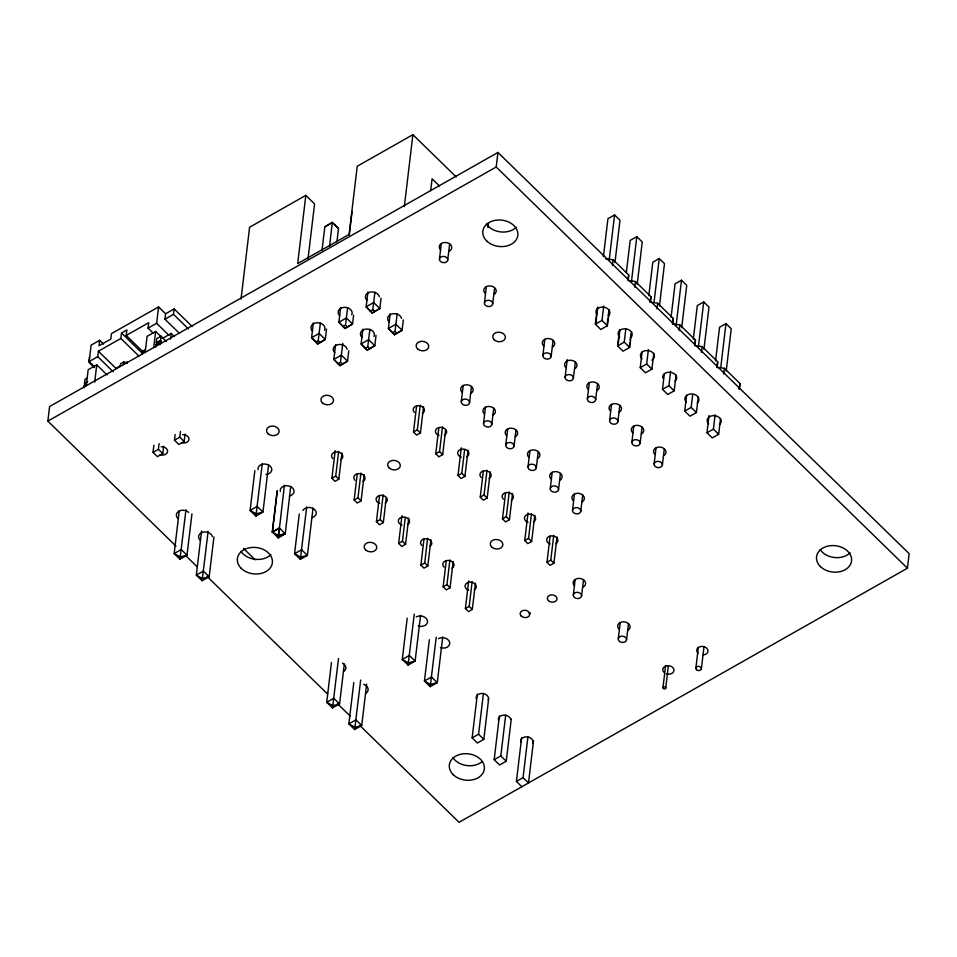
<?xml version="1.0" encoding="UTF-8"?>
<svg xmlns="http://www.w3.org/2000/svg" width="957" height="957" viewBox="0 0 957 957"><rect width="100%" height="100%" fill="white"/><g stroke="black" fill="none" stroke-linecap="round" stroke-linejoin="round"><path stroke-width="1.44" d="M176.016 546.148L47.85 421.104L49.585 406.546L497.939 152.462L909.15 553.66L907.415 568.219L459.061 822.314L359.736 725.394M84.001 387.788L84.3 385.216L86.441 383.996M85.293 385.157A1.388 0.646 60.5 0 0 84.515 383.398L85.006 379.307L87.147 378.087M89.563 356.853L88.905 362.308L94.241 367.5M86.286 385.719L88.188 369.713L96.753 364.856L107.064 374.905M94.324 366.555L89.168 361.531L91.118 345.154L99.684 340.297L103.583 344.101M94.707 381.999L96.753 364.856M113.189 371.747L97.734 356.674L98.38 351.219L120.869 338.467L121.527 333.012L126.874 329.974L126.228 335.44L143.191 351.985M99.684 340.297L99.038 345.752L110.809 339.077L111.467 333.622L158.587 306.922L165.585 313.764L164.939 319.219L179.497 333.419M120.283 366.459L120.606 363.732L123.824 361.913L127.329 363.337M123.489 364.641L123.824 361.913M141.696 354.329L142.019 351.602L145.237 349.772L144.914 352.511M145.213 352.056L147.091 336.338L155.656 331.481L162.666 338.311L171.231 333.455L174.425 336.577M153.216 333.18L148.06 328.143L148.718 322.688L126.228 335.44M153.742 347.487L155.656 331.481M168.994 335.357L156.625 323.287L158.587 306.922M155.74 347.128L156.051 344.556L160.333 342.127A1.388 0.646 60.5 0 0 161.314 342.068A1.388 0.646 60.5 0 0 160.549 340.309L161.039 336.218L156.757 338.646L156.266 342.738A1.388 0.646 60.5 0 1 157.032 344.496A1.388 0.646 60.5 0 1 156.051 344.556M160.022 344.699L160.333 342.127M163.659 446.189L162.774 453.594L157.415 456.633L153.036 452.362L153.898 445.22M170.549 339.173L171.231 333.455M188.421 328.909L173.504 314.363L174.15 308.908L165.585 313.764M162.774 453.594L158.395 449.323L159.077 443.605M185.072 434.059L184.187 441.464L178.839 444.491L174.461 440.22L175.143 434.502M184.187 441.464L179.808 437.193L180.49 431.475M179.27 510.799L174.162 553.565L179.964 559.187L187.022 555.168L191.938 513.873M185.969 509.722L179.964 559.187M201.592 530.896L196.317 575.133L202.118 580.767L209.176 576.736L213.925 536.925M208.124 531.291L202.118 580.767M241.032 299.11L249.598 227.24L305.821 195.384L314.578 203.925L308.034 258.785M254.861 470.629L250.112 510.44L255.914 516.074L262.96 512.055L268.594 464.863M262.266 463.655L255.914 516.074M305.821 195.384L297.687 263.582L349.102 234.441L357.236 166.243L412.898 134.686L456.19 176.925M277.183 490.726L272.267 532.02L278.188 537.81L285.246 533.791L290.749 486.431M277.315 490.893L272.398 532.188L279.444 528.168L284.42 485.235M313.358 322.928L311.599 337.701L317.772 343.958L325.284 339.448L326.516 329.1M321.995 250.507L324.818 226.857L332.33 222.347L338.503 228.603L336.924 241.906M320.368 323.095L318.226 340.596L320.236 342.57M329.531 246.236L332.33 222.347M299.29 513.945L294.553 553.756L300.342 559.39L307.4 555.371L313.023 508.179M306.695 506.971L300.342 559.39M335.608 344.628L333.837 359.413L340.022 365.67L347.535 361.16L348.767 350.812M340.632 307.472L338.874 322.246L345.046 328.502L352.559 323.992L353.623 315.128M349.269 235.051L352.092 211.401M342.785 343.324L340.477 362.308L342.486 364.27M347.63 307.64L345.501 325.141L347.511 327.115M341.948 452.984L338.826 479.17L335.022 481.335L331.9 478.297L335.201 450.639M338.826 479.17L335.716 476.131L338.658 451.393M362.882 329.172L361.112 343.958L367.297 350.214L374.809 345.704L376.041 335.357M367.907 292.017L366.148 306.79L372.321 313.047L379.833 308.537L381.065 298.189M369.88 329.34L367.739 346.853L369.761 348.815M374.905 292.184L372.775 309.685L374.785 311.659M331.457 662.495L326.708 702.306L332.51 707.941L339.568 703.921L344.317 664.098M364.198 474.684L361.076 500.882L357.26 503.035L354.15 499.997L357.272 473.811M338.515 658.476L332.51 707.941M361.076 500.882L357.966 497.831L360.909 473.105M390.157 313.717L388.386 328.502L394.571 334.759L402.084 330.249L403.316 319.901M404.333 206.568L412.898 134.686M397.155 313.884L395.014 331.397L397.035 333.359M353.791 682.592L348.862 723.887L354.664 729.509L361.722 725.49L366.639 684.195M386.269 497.843L383.326 522.582L379.51 524.747L376.4 521.709L379.522 495.511M360.669 680.044L354.664 729.509M383.326 522.582L380.204 519.543L383.159 494.805M430.674 190.658L432.086 178.792L439.371 185.897M408.699 518.096L405.577 544.294L401.761 546.447L398.638 543.409L401.94 515.763M423.556 406.737L420.434 432.935L416.618 435.088L413.496 432.05L416.618 405.852M405.577 544.294L402.454 541.243L405.23 517.964M420.434 432.935L417.312 429.884L420.255 405.146M439.466 259L441.213 244.262M447.72 260.053A4.163 3.122 6.8 0 0 441.883 256.584A4.163 3.122 6.8 0 0 441.165 261.955A4.163 3.122 6.8 0 0 447.72 260.053L449.646 243.951M407.203 618.174L402.275 659.469L408.077 665.091L415.123 661.072L420.578 615.351M414.249 614.155L408.077 665.091M430.937 539.808L427.815 565.994L424.011 568.159L420.889 565.12L424.011 538.923M445.627 429.896L442.672 454.635L438.868 456.8L435.746 453.75L438.868 427.564M427.815 565.994L424.705 562.955L427.647 538.217M442.672 454.635L439.562 451.596L442.505 426.858M429.358 639.743L424.43 681.037L430.231 686.659L437.277 682.64L442.732 636.931M461.274 401.689L463.212 385.48M436.225 637.195L430.231 686.659M453.187 561.508L450.065 587.706L446.249 589.859L443.139 586.82L446.261 560.635M468.045 450.149L464.923 476.335L461.107 478.5L457.996 475.462L461.286 447.816M487.879 227.491L488.405 223.089M907.415 568.219L496.205 167.008L497.939 152.462M450.065 587.706L446.955 584.655L449.898 559.929M469.54 402.741A4.163 3.122 6.8 0 0 463.702 399.272A4.163 3.122 6.8 0 0 462.985 404.632A4.163 3.122 6.8 0 0 469.54 402.741L471.454 386.628M464.923 476.335L461.8 473.296L464.576 450.017M484.433 302.879L486.347 286.777M492.688 303.931A4.163 3.122 6.8 0 0 486.85 300.462A4.163 3.122 6.8 0 0 486.132 305.821A4.163 3.122 6.8 0 0 492.688 303.931L494.446 289.193M483.524 423.389L485.462 407.18M475.438 583.22L472.315 609.406L468.499 611.571L465.389 608.52L468.679 580.875M490.295 471.861L487.173 498.047L483.357 500.212L480.235 497.162L483.369 470.976M472.315 609.406L469.193 606.367L472.148 581.629M491.79 424.441A4.163 3.122 6.8 0 0 485.953 420.972A4.163 3.122 6.8 0 0 485.235 426.344A4.163 3.122 6.8 0 0 491.79 424.441L493.704 408.34M487.173 498.047L484.051 495.008L487.005 470.27M505.775 445.101L507.7 428.892M488.692 698.49L483.811 739.366L477.387 743.003L472.136 737.883L477.364 694.088M512.545 493.561L509.423 519.747L505.607 521.912L502.485 518.873L505.607 492.676M483.811 739.366L478.56 734.234L483.441 693.358M514.029 446.153A4.163 3.122 6.8 0 0 508.191 442.672A4.163 3.122 6.8 0 0 507.485 448.043A4.163 3.122 6.8 0 0 514.029 446.153L515.955 430.04M509.423 519.747L506.301 516.708L509.244 491.97M528.025 466.801L529.951 450.591M511.289 718.91L506.241 761.246L499.602 765.002L494.171 759.714L499.387 715.908M542.882 355.442L544.796 339.34M534.784 515.273L531.661 541.459L527.857 543.624L524.735 540.573L528.037 512.928M506.241 761.246L500.81 755.946L505.679 715.07M536.279 467.853A4.163 3.122 6.8 0 0 530.441 464.384A4.163 3.122 6.8 0 0 529.723 469.755A4.163 3.122 6.8 0 0 536.279 467.853L538.205 451.752M531.661 541.459L528.551 538.42L531.494 513.682M551.136 356.494A4.163 3.122 6.8 0 0 545.299 353.025A4.163 3.122 6.8 0 0 544.581 358.397A4.163 3.122 6.8 0 0 551.136 356.494L553.074 340.285M550.263 488.513L552.201 472.303M521.852 786.714L516.421 781.414L521.637 737.62M565.12 377.154L567.214 359.581M557.034 536.973L553.912 563.159L550.096 565.324L546.985 562.285L550.108 536.087M533.539 740.61L528.491 782.946L523.06 777.646L527.929 736.77M558.529 489.565A4.163 3.122 6.8 0 0 552.691 486.084A4.163 3.122 6.8 0 0 551.974 491.455A4.163 3.122 6.8 0 0 558.529 489.565L560.443 473.452M553.912 563.159L550.789 560.12L553.744 535.382M573.387 378.206A4.163 3.122 6.8 0 0 567.549 374.725A4.163 3.122 6.8 0 0 566.831 380.096A4.163 3.122 6.8 0 0 573.387 378.206L575.313 361.985M572.513 510.213L574.451 494.003M609.31 309.936L607.42 325.727L600.781 329.483L595.35 324.184L597.24 308.393M603.412 256.655L607.934 218.698L614.573 214.942L620.004 220.23L614.956 262.577M595.744 324.244L597.802 307.006M587.371 398.854L589.297 382.752M607.42 325.727L601.989 320.428L603.711 306.073M609.178 260.196L614.573 214.942M580.779 511.265A4.163 3.122 6.8 0 0 574.942 507.796A4.163 3.122 6.8 0 0 574.224 513.167A4.163 3.122 6.8 0 0 580.779 511.265L582.693 495.164M595.625 399.906A4.163 3.122 6.8 0 0 589.799 396.437A4.163 3.122 6.8 0 0 589.081 401.808A4.163 3.122 6.8 0 0 595.625 399.906L597.563 383.697M612.456 265.46L613.138 259.778L605.745 258.833M573.327 594.907L575.085 580.169M607.037 325.679L607.886 318.502M608.233 315.631L608.915 309.877M581.581 595.96A4.163 3.122 6.8 0 0 575.743 592.491A4.163 3.122 6.8 0 0 575.025 597.862A4.163 3.122 6.8 0 0 581.581 595.96L583.507 579.858M631.56 331.636L629.67 347.427L623.031 351.195L617.6 345.896L619.49 330.105M626.357 272.518L630.184 240.41L636.824 236.642L642.255 241.942L637.206 284.277M617.995 345.944L619.873 330.153M609.621 420.566L611.535 404.452M628.223 279.253L628.725 274.982L613.138 259.778M629.67 347.427L624.239 342.127L625.782 329.208M631.429 281.896L636.824 236.642M617.875 421.618A4.163 3.122 6.8 0 0 612.037 418.137A4.163 3.122 6.8 0 0 611.32 423.508A4.163 3.122 6.8 0 0 617.875 421.618L619.813 405.397M634.706 287.16L635.388 281.478L627.983 280.545L628.725 274.982M629.287 347.379L629.802 343.073M630.137 340.202L630.819 334.46M653.798 353.348L651.92 369.139L645.497 372.775L640.233 367.655L642.123 351.853M648.81 295.737L652.818 262.158L659.241 258.522L664.493 263.642L659.445 305.977M631.871 442.266L633.785 426.164M650.293 302.376L650.975 296.694L635.388 281.478M651.92 369.139L646.669 364.007L648.379 349.652M654.026 302.316L659.241 258.522M640.125 443.318A4.163 3.122 6.8 0 0 634.288 439.849A4.163 3.122 6.8 0 0 633.57 445.22A4.163 3.122 6.8 0 0 640.125 443.318L642.063 427.109M656.957 308.872L657.638 303.19L650.234 302.245L650.975 296.694M618.294 638.786L620.208 622.672M626.548 639.838A4.163 3.122 6.8 0 0 620.71 636.357A4.163 3.122 6.8 0 0 619.992 641.728A4.163 3.122 6.8 0 0 626.548 639.838L628.486 623.617M676.049 375.048L674.171 390.839L667.747 394.487L662.483 389.355L664.373 373.565M671.06 317.449L675.068 283.87L681.492 280.222L686.743 285.353L681.695 327.689M654.109 463.978L656.035 447.864M672.544 324.076L673.226 318.394L657.638 303.19M674.171 390.839L668.907 385.719L670.618 371.352M676.097 325.476L681.492 280.222M662.376 465.018A4.163 3.122 6.8 0 0 656.538 461.549A4.163 3.122 6.8 0 0 655.82 466.92A4.163 3.122 6.8 0 0 662.376 465.018L664.302 448.809M679.207 330.572L679.877 324.89L673.967 324.136M698.299 396.76L696.409 412.551L689.985 416.187L684.734 411.067L686.612 395.265M693.311 339.149L697.306 305.57L703.742 301.934L708.993 307.053L703.945 349.389M694.961 344.364L695.476 340.106L679.877 324.89M696.409 412.551L691.157 407.419L692.701 394.499M698.335 347.188L703.742 301.934M701.445 352.284L702.127 346.601L694.734 345.656L695.476 340.106M662.986 687.604L665.617 665.57M665.713 688.143A1.388 1.041 6.8 0 0 663.895 686.863A1.388 1.041 6.8 0 0 663.452 688.621A1.388 1.041 6.8 0 0 665.713 688.143L668.333 666.096M720.549 418.46L718.659 434.251L712.235 437.899L706.984 432.767L709.029 415.541M715.561 360.861L719.556 327.282L725.98 323.633L731.244 328.765L726.196 371.101M717.044 367.488L717.714 361.806L702.127 346.601M718.659 434.251L713.408 429.131L715.118 414.764M720.765 367.428L725.98 323.633M723.695 373.984L724.377 368.301L716.972 367.368L717.714 361.806M695.859 668.189L698.335 647.422M701.373 668.716L703.957 647.135M739.283 389.2L739.964 383.518L724.377 368.301M278.068 537.643L279.312 528.001L272.267 532.02L278.523 535.561L285.246 533.791L279.312 528.001M279.444 528.168L278.188 537.81M672.484 323.956L673.226 318.394M739.223 389.068L739.964 383.518M279.241 536.973L285.114 533.623L278.391 535.394M324.818 226.857L332.342 222.586M89.168 361.531L97.734 356.674M148.06 328.143L156.625 323.287M164.939 319.219L173.504 314.363M84.515 383.398L87.733 381.58M156.266 342.738L160.549 340.309M120.618 365.634L115.905 368.301L98.38 351.219M125.331 362.966L127.676 361.626M47.85 421.104L496.205 167.008M315.762 341.996L318.226 340.596M343.037 326.54L345.501 325.141M370.311 311.085L372.775 309.685M317.76 343.719L325.284 339.448L319.124 333.443L311.599 337.701L317.772 343.958M345.034 328.263L352.559 323.992L346.398 317.987L338.874 322.246L345.046 328.502M372.309 312.807L379.833 308.537L373.673 302.532L366.148 306.79L372.321 313.047M153.036 452.362L158.395 449.323M174.461 440.22L179.808 437.193M338.012 363.708L340.477 362.308M365.275 348.24L367.739 346.853M392.549 332.785L395.014 331.397M339.998 365.418L347.535 361.16L341.374 355.143L333.837 359.413L340.022 365.67M368.529 349.257L374.809 345.704L368.648 339.687L361.112 343.958L367.297 350.214M394.547 334.507L402.084 330.249L395.923 324.232L388.386 328.502L394.571 334.759M595.35 324.184L601.989 320.428M331.9 478.297L335.716 476.131M413.496 432.05L417.312 429.884M617.6 345.896L624.239 342.127M354.15 499.997L357.966 497.831M435.746 453.75L439.562 451.596M640.233 367.655L646.669 364.007M376.4 521.709L380.204 519.543M457.996 475.462L461.8 473.296M662.483 389.355L668.907 385.719M398.638 543.409L402.454 541.243M480.235 497.162L484.051 495.008M684.734 411.067L691.157 407.419M420.889 565.12L424.705 562.955M502.485 518.873L506.301 516.708M706.984 432.767L713.408 429.131M443.139 586.82L446.955 584.655M524.735 540.573L528.551 538.42M465.389 608.52L469.193 606.367M546.985 562.285L550.789 560.12M472.136 737.883L478.56 734.234M494.171 759.714L500.81 755.946M516.421 781.414L523.06 777.646M174.15 308.908L192.166 326.469M161.039 336.218L166.291 341.338M121.527 333.012L141.672 352.666M120.869 338.467L138.897 356.052M243.449 548.373L255.172 559.809M185.634 555.527L197.381 566.999M206.999 576.377L327.689 694.136M337.307 703.515L350.118 716.015M334.34 224.309L338.503 228.603M850.043 552.823A17.621 13.242 6.8 0 1 820.173 549.629M516.337 227.228A17.621 13.242 6.8 0 1 486.467 224.034M270.879 554.629A17.621 13.242 6.8 0 1 241.008 551.435M481.885 761.796A17.621 13.242 6.8 0 1 452.984 757.729M312.532 331.146A7.046 5.299 6.8 0 1 316.839 322.76A7.046 5.299 6.8 0 1 324.555 330.285M334.783 352.846A7.046 5.299 6.8 0 1 337.331 344.771A7.046 5.299 6.8 0 1 347.164 349.269M339.735 315.726A7.046 5.299 6.8 0 1 344.042 307.341A7.046 5.299 6.8 0 1 351.745 314.865M361.985 337.438A7.046 5.299 6.8 0 1 366.292 329.052A7.046 5.299 6.8 0 1 373.996 336.577M366.938 300.319A7.046 5.299 6.8 0 1 369.486 292.244A7.046 5.299 6.8 0 1 379.307 296.73M389.188 322.019A7.046 5.299 6.8 0 1 391.736 313.944A7.046 5.299 6.8 0 1 401.557 318.442M708.718 424.023A7.046 5.299 6.8 0 1 709.4 416.785A7.046 5.299 6.8 0 1 719.054 417.372A7.046 5.299 6.8 0 1 719.473 424.681M686.468 402.311A7.046 5.299 6.8 0 1 687.162 395.074A7.046 5.299 6.8 0 1 696.804 395.672A7.046 5.299 6.8 0 1 697.234 402.981M662.734 378.027A7.046 5.299 6.8 0 1 671.575 372.512A7.046 5.299 6.8 0 1 674.984 381.269M641.98 358.899A7.046 5.299 6.8 0 1 642.972 351.482A7.046 5.299 6.8 0 1 652.853 352.738A7.046 5.299 6.8 0 1 651.873 360.167M619.729 337.199A7.046 5.299 6.8 0 1 620.411 329.962A7.046 5.299 6.8 0 1 630.065 330.548A7.046 5.299 6.8 0 1 630.484 337.857M595.984 312.903A7.046 5.299 6.8 0 1 604.836 307.4A7.046 5.299 6.8 0 1 608.245 316.157M161.171 446.763A5.551 4.175 6.8 0 1 167.571 451.644A5.551 4.175 6.8 0 1 160.106 454.754M182.584 434.634A5.551 4.175 6.8 0 1 188.984 439.502A5.551 4.175 6.8 0 1 181.519 442.613M440.698 249.933A6.244 4.689 6.8 0 1 441.584 243.353A6.244 4.689 6.8 0 1 450.34 244.466A6.244 4.689 6.8 0 1 449.467 251.045M485.199 293.344A6.244 4.689 6.8 0 1 486.072 286.765A6.244 4.689 6.8 0 1 494.829 287.878A6.244 4.689 6.8 0 1 493.956 294.457M484.35 413.914A6.244 4.689 6.8 0 1 485.235 407.347A6.244 4.689 6.8 0 1 493.991 408.46A6.244 4.689 6.8 0 1 493.118 415.039M565.958 367.679A6.244 4.689 6.8 0 1 566.831 361.1A6.244 4.689 6.8 0 1 575.588 362.213A6.244 4.689 6.8 0 1 574.714 368.792M573.339 500.738A6.244 4.689 6.8 0 1 574.224 494.171A6.244 4.689 6.8 0 1 582.98 495.283A6.244 4.689 6.8 0 1 582.107 501.851M654.947 454.503A6.244 4.689 6.8 0 1 655.82 447.924A6.244 4.689 6.8 0 1 664.577 449.036A6.244 4.689 6.8 0 1 663.703 455.616M462.111 392.214A6.244 4.689 6.8 0 1 462.985 385.635A6.244 4.689 6.8 0 1 471.741 386.748A6.244 4.689 6.8 0 1 470.868 393.327M543.708 345.967A6.244 4.689 6.8 0 1 544.581 339.388A6.244 4.689 6.8 0 1 553.337 340.513A6.244 4.689 6.8 0 1 552.464 347.08M506.6 435.626A6.244 4.689 6.8 0 1 507.485 429.047A6.244 4.689 6.8 0 1 516.242 430.16A6.244 4.689 6.8 0 1 515.356 436.739M588.196 389.379A6.244 4.689 6.8 0 1 589.081 382.8A6.244 4.689 6.8 0 1 597.838 383.924A6.244 4.689 6.8 0 1 596.965 390.492M528.85 457.326A6.244 4.689 6.8 0 1 529.723 450.759A6.244 4.689 6.8 0 1 538.492 451.871A6.244 4.689 6.8 0 1 537.607 458.451M610.446 411.091A6.244 4.689 6.8 0 1 611.32 404.512A6.244 4.689 6.8 0 1 620.088 405.624A6.244 4.689 6.8 0 1 619.203 412.204M551.1 479.038A6.244 4.689 6.8 0 1 551.974 472.459A6.244 4.689 6.8 0 1 560.73 473.571A6.244 4.689 6.8 0 1 559.857 480.151M632.697 432.791A6.244 4.689 6.8 0 1 633.57 426.212A6.244 4.689 6.8 0 1 642.326 427.324A6.244 4.689 6.8 0 1 641.453 433.904M574.559 585.84A6.244 4.689 6.8 0 1 575.444 579.26A6.244 4.689 6.8 0 1 584.201 580.373A6.244 4.689 6.8 0 1 583.327 586.952M619.059 629.251A6.244 4.689 6.8 0 1 619.933 622.672A6.244 4.689 6.8 0 1 628.701 623.785A6.244 4.689 6.8 0 1 627.816 630.364M498.418 720.31A6.244 4.689 6.8 0 1 503.561 715.178A6.244 4.689 6.8 0 1 510.715 719.425M476.179 698.61A6.244 4.689 6.8 0 1 482.938 693.514A6.244 4.689 6.8 0 1 488.142 700.129M520.668 742.022A6.244 4.689 6.8 0 1 527.439 736.926A6.244 4.689 6.8 0 1 532.63 743.541M698.024 653.129A5.634 4.235 6.8 0 1 699.627 646.812A5.634 4.235 6.8 0 1 707.678 649.528A5.634 4.235 6.8 0 1 703.275 654.899M664.026 672.388A5.634 4.235 6.8 0 1 666.515 665.821A5.634 4.235 6.8 0 1 673.991 670.271A5.634 4.235 6.8 0 1 666.383 673.8M280.305 491.431A6.938 5.216 6.8 0 1 285.629 485.761A6.938 5.216 6.8 0 1 293.787 489.852A6.938 5.216 6.8 0 1 289.409 496.001M258.055 469.731A6.938 5.216 6.8 0 1 263.773 464.025A6.938 5.216 6.8 0 1 271.704 468.751A6.938 5.216 6.8 0 1 265.998 474.457M200.18 540.226A6.938 5.216 6.8 0 1 199.917 533.85A6.938 5.216 6.8 0 1 207.98 532.427M209.057 532.87A6.938 5.216 6.8 0 1 212.358 536.698M177.93 518.515A6.938 5.216 6.8 0 1 177.344 512.497A6.938 5.216 6.8 0 1 184.581 510.416M185.73 510.715A6.938 5.216 6.8 0 1 188.637 512.45M302.902 510.464A6.938 5.216 6.8 0 1 314.339 509.256A6.938 5.216 6.8 0 1 311.647 517.713M363.708 684.363A6.938 5.216 6.8 0 1 365.646 693.406M342.534 663.105A6.938 5.216 6.8 0 1 343.396 671.694M438.485 638.618A6.938 5.216 6.8 0 1 449.682 642.398A6.938 5.216 6.8 0 1 440.411 647.65M416.235 616.906A6.938 5.216 6.8 0 1 427.444 620.686A6.938 5.216 6.8 0 1 418.161 625.95M468.691 590.254A5.634 4.235 6.8 0 1 465.844 583.961A5.634 4.235 6.8 0 1 474.337 583.351A5.634 4.235 6.8 0 1 474.229 589.847M444.072 567.142A5.634 4.235 6.8 0 1 444.873 561.209A5.634 4.235 6.8 0 1 452.769 562.214A5.634 4.235 6.8 0 1 451.979 568.147M421.834 545.43A5.634 4.235 6.8 0 1 422.623 539.497A5.634 4.235 6.8 0 1 430.53 540.502A5.634 4.235 6.8 0 1 429.729 546.435M401.94 525.13A5.634 4.235 6.8 0 1 399.105 518.85A5.634 4.235 6.8 0 1 407.598 518.239A5.634 4.235 6.8 0 1 407.491 524.735M379.702 503.43A5.634 4.235 6.8 0 1 376.855 497.138A5.634 4.235 6.8 0 1 385.348 496.527A5.634 4.235 6.8 0 1 385.24 503.023M355.083 480.318A5.634 4.235 6.8 0 1 355.884 474.385A5.634 4.235 6.8 0 1 363.78 475.39A5.634 4.235 6.8 0 1 362.99 481.323M332.845 458.606A5.634 4.235 6.8 0 1 333.634 452.673A5.634 4.235 6.8 0 1 341.541 453.678A5.634 4.235 6.8 0 1 340.74 459.611M414.441 412.371A5.634 4.235 6.8 0 1 415.23 406.438A5.634 4.235 6.8 0 1 423.138 407.443A5.634 4.235 6.8 0 1 422.348 413.376M439.048 435.471A5.634 4.235 6.8 0 1 436.201 429.191A5.634 4.235 6.8 0 1 444.694 428.58A5.634 4.235 6.8 0 1 444.586 435.076M461.298 457.183A5.634 4.235 6.8 0 1 458.451 450.891A5.634 4.235 6.8 0 1 466.944 450.28A5.634 4.235 6.8 0 1 466.837 456.788M481.18 477.483A5.634 4.235 6.8 0 1 481.969 471.55A5.634 4.235 6.8 0 1 489.876 472.555A5.634 4.235 6.8 0 1 489.087 478.488M503.43 499.183A5.634 4.235 6.8 0 1 504.219 493.25A5.634 4.235 6.8 0 1 512.127 494.267A5.634 4.235 6.8 0 1 511.337 500.2M528.037 522.295A5.634 4.235 6.8 0 1 525.19 516.014A5.634 4.235 6.8 0 1 533.683 515.404A5.634 4.235 6.8 0 1 533.575 521.9M550.287 544.007A5.634 4.235 6.8 0 1 547.44 537.714A5.634 4.235 6.8 0 1 555.933 537.104A5.634 4.235 6.8 0 1 555.826 543.612M84.754 385.515A1.388 0.646 60.5 0 1 84.3 385.216M530.453 613.066A6.938 5.216 6.8 0 1 528.898 613.676M181.22 549.545L174.162 553.565L180.299 556.938L187.022 555.168L181.22 549.545M257.158 506.42L250.112 510.44L256.237 513.825L262.96 512.055L257.158 506.42M203.374 571.114L196.317 575.133L202.453 578.507L209.176 576.736L203.374 571.114M301.599 549.737L294.553 553.756L300.677 557.13L307.4 555.371L301.599 549.737M333.766 698.287L326.708 702.306L332.845 705.692L339.568 703.921L333.766 698.287M409.321 655.437L402.275 659.469L408.412 662.842L415.123 661.072L409.321 655.437M355.92 719.867L348.862 723.887L354.999 727.26L361.722 725.49L355.92 719.867M431.475 677.018L424.43 681.037L430.554 684.411L437.277 682.64L431.475 677.018M820.448 566.592A17.621 13.242 6.8 0 0 850.474 564.427A17.621 13.242 6.8 0 0 831.214 545.622A17.621 13.242 6.8 0 0 820.448 566.592M486.73 240.997A17.621 13.242 6.8 0 0 516.768 238.843A17.621 13.242 6.8 0 0 497.496 220.038A17.621 13.242 6.8 0 0 486.73 240.997M241.284 568.398A17.621 13.242 6.8 0 0 271.31 566.245A17.621 13.242 6.8 0 0 252.05 547.44A17.621 13.242 6.8 0 0 241.284 568.398M453.247 774.692A17.621 13.242 6.8 0 0 483.285 772.526A17.621 13.242 6.8 0 0 464.013 753.721A17.621 13.242 6.8 0 0 453.247 774.692M322.342 402.801A6.34 4.761 6.8 0 0 333.144 402.012A6.34 4.761 6.8 0 0 326.217 395.253A6.34 4.761 6.8 0 0 322.342 402.801M417.539 348.838A6.34 4.761 6.8 0 0 428.341 348.061A6.34 4.761 6.8 0 0 421.415 341.302A6.34 4.761 6.8 0 0 417.539 348.838M389.08 467.913A6.34 4.761 6.8 0 0 399.894 467.136A6.34 4.761 6.8 0 0 392.956 460.365A6.34 4.761 6.8 0 0 389.08 467.913M491.671 547.033A6.34 4.761 6.8 0 0 502.473 546.256A6.34 4.761 6.8 0 0 495.547 539.485A6.34 4.761 6.8 0 0 491.671 547.033M267.936 433.629A6.34 4.761 6.8 0 0 278.75 432.851A6.34 4.761 6.8 0 0 271.812 426.08A6.34 4.761 6.8 0 0 267.936 433.629M494.183 339.723A6.34 4.761 6.8 0 0 504.997 338.945A6.34 4.761 6.8 0 0 498.059 332.175A6.34 4.761 6.8 0 0 494.183 339.723M365.574 549.856A6.34 4.761 6.8 0 0 376.388 549.079A6.34 4.761 6.8 0 0 369.45 542.32A6.34 4.761 6.8 0 0 365.574 549.856M521.23 616.057A4.857 3.649 6.8 0 0 529.508 615.459A4.857 3.649 6.8 0 0 524.209 610.279A4.857 3.649 6.8 0 0 521.23 616.057M548.433 600.649A4.857 3.649 6.8 0 0 556.711 600.051A4.857 3.649 6.8 0 0 551.399 594.871A4.857 3.649 6.8 0 0 548.433 600.649M696.552 669.733A2.775 2.081 6.8 0 0 701.242 669.254A2.775 2.081 6.8 0 0 698.06 666.371A2.775 2.081 6.8 0 0 696.552 669.733"/></g></svg>
